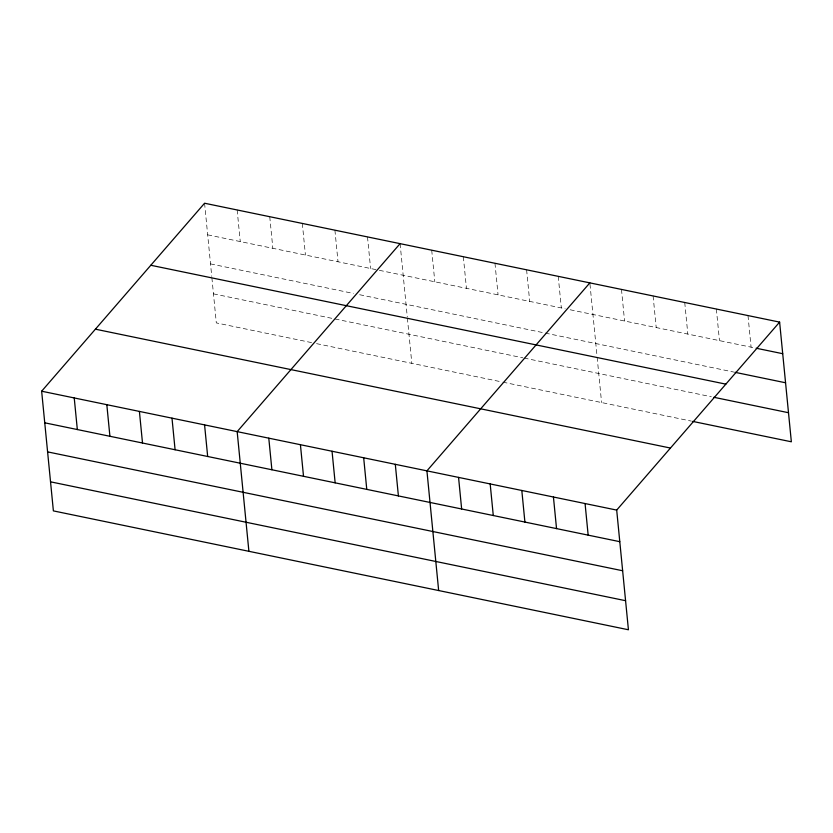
<?xml version="1.0" encoding="UTF-8"?>
<svg xmlns="http://www.w3.org/2000/svg" width="833" height="833" viewBox="0 0 833 833"><rect width="100%" height="100%" fill="white"/><g stroke="black" fill="none" stroke-linecap="round" stroke-linejoin="round"><path stroke-width="0.62" stroke-dasharray="4.17 3.12" d="M207.677 234.833L378.12 270.069M379.369 270.329L565.118 308.72M570.178 309.772L753.615 347.684M210.52 263.894L353.4 293.435M359.669 294.726L733.696 372.049M213.456 293.851L333.773 318.716M335.033 318.977L522.832 357.805M524.092 358.065L711.33 396.768M311.563 342.602L216.309 322.912L211.874 277.628M316.571 343.644L501.643 381.899M502.913 382.16L691.411 421.123M747.992 315.572L751.085 347.163M716.359 309.033L719.462 340.624M684.736 302.494L687.829 334.085M653.103 295.954L656.206 327.556M621.48 289.415L624.573 321.017M589.972 284.136L597.022 356.024M597.146 357.274L601.582 402.558M558.225 276.337L561.327 307.939M526.602 269.798L529.694 301.4M494.969 263.259L498.072 294.861M463.346 256.72L466.438 288.322M431.713 250.192L434.816 281.783M400.09 243.653L407.264 316.79M407.379 318.039L411.825 363.334M367.499 236.916L370.602 268.507M334.918 230.179L338.011 261.77M302.327 223.442L305.43 255.033M269.746 216.705L272.849 248.307M237.155 209.968L240.258 241.57M204.574 203.231L211.749 276.379"/><path stroke-width="1.25" d="M779.615 322.111L616.691 510.088L628.426 629.769L53.385 510.889L41.65 391.208L204.574 203.231L779.615 322.111L791.35 441.792L692.671 421.394M400.09 243.653L237.166 431.629L248.9 551.311M589.847 282.876L426.923 470.853L438.658 590.535M756.145 348.215L782.718 353.702M734.956 372.309L785.561 382.774M150.815 265.269L725.845 384.138M713.86 397.289L788.497 412.72M95.42 329.181L670.45 448.05M41.65 391.208L616.691 510.088M44.753 422.81L619.794 541.679M47.596 451.882L622.636 570.751M50.532 481.828L625.573 600.697M585.068 503.549L588.16 535.14M553.435 497.009L556.538 528.611M521.812 490.47L524.905 522.072M490.179 483.931L493.282 515.533M458.556 477.392L461.649 508.994M395.3 464.314L398.403 495.916M363.677 457.786L366.77 489.377M332.044 451.247L335.147 482.838M300.421 444.707L303.514 476.299M268.788 438.168L271.891 469.76M204.574 424.892L207.677 456.494M171.994 418.156L175.086 449.758M139.403 411.419L142.505 443.021M106.822 404.682L109.914 436.284M74.231 397.945L77.334 429.547"/></g></svg>
